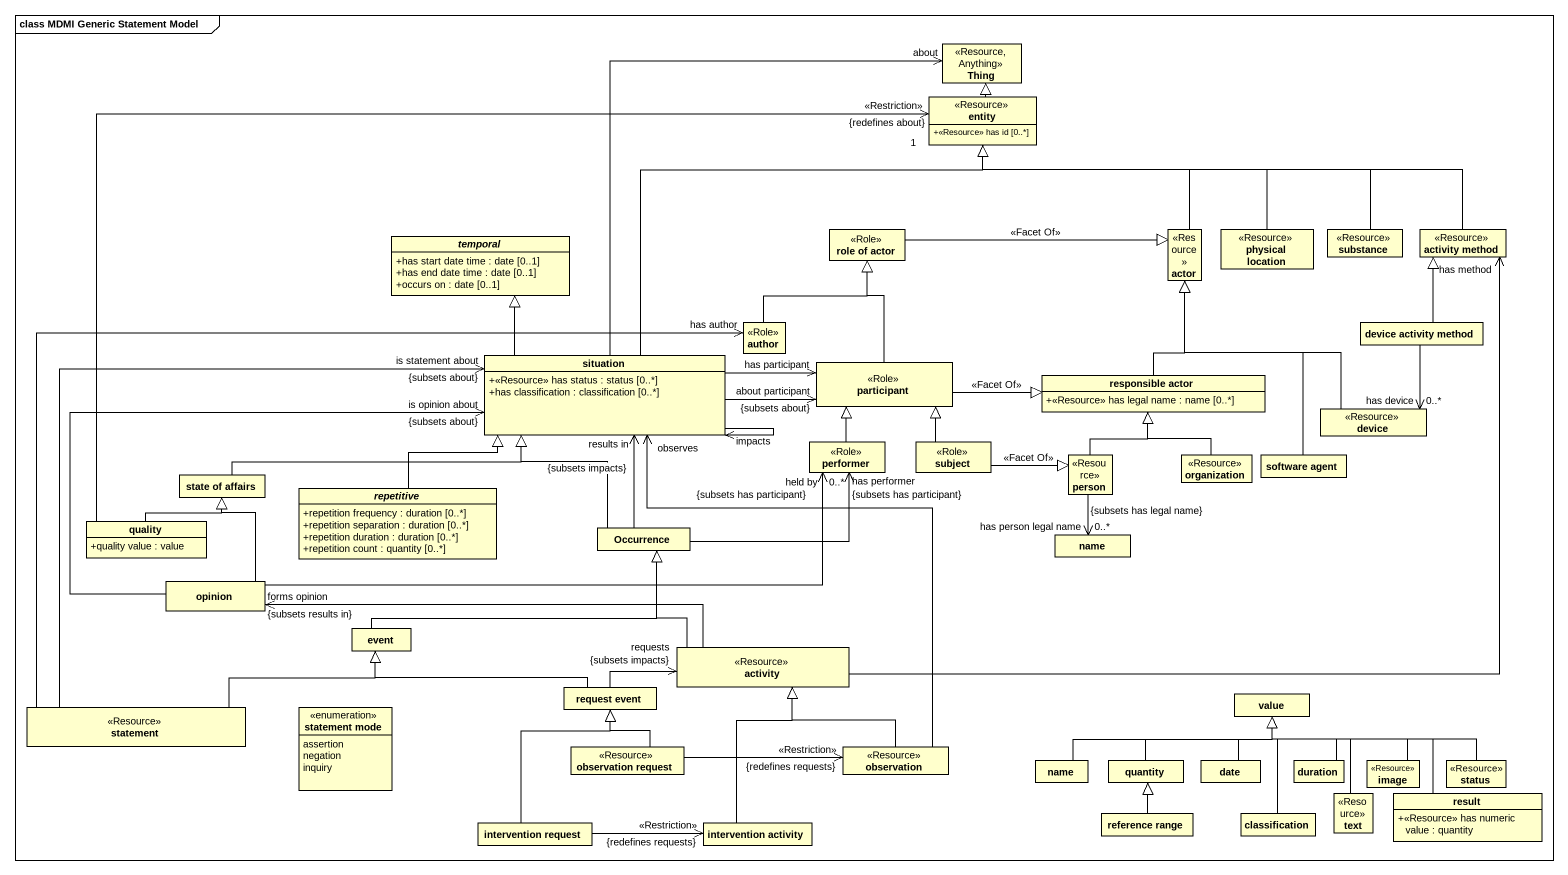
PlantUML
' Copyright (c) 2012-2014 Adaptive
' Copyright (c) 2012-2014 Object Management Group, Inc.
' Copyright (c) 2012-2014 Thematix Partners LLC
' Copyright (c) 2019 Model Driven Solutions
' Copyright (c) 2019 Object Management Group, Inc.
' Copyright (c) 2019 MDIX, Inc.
@startuml
mainframe class MDMI Generic Statement Model
hide circle
hide empty members
skinparam classAttributeIconSize 0
class Thing <<Resource, Anything>>
class "entity" as entity_ <<Resource>> {
  +<<Resource>> has id [0..*]
}
abstract class temporal {
  +has start date time : date [0..1]
  +has end date time : date [0..1]
  +occurs on : date [0..1]
}
class "role of actor" as role_of_actor <<Role>> #FFFFCC
class "actor" as actor_ <<Resource>>
class "physical location" as physical_location <<Resource>> #FFFFCC
class substance <<Resource>> #FFFFCC
class "activity method" as activity_method <<Resource>>
class author <<Role>> #FFFFCC
class "device activity method" as device_activity_method
class situation {
  +<<Resource>> has status : status [0..*]
  +has classification : classification [0..*]
}
class "participant" as participant_ <<Role>> #FFFFCC
class "responsible actor" as responsible_actor {
  +<<Resource>> has legal name : name [0..*]
}
class device <<Resource>>
class performer <<Role>> #FFFFCC
class subject <<Role>> #FFFFCC
class "person" as person_ <<Resource>>
class organization <<Resource>>
class "software agent" as software_agent
class "state of affairs" as state_of_affairs
abstract class repetitive {
  +repetition frequency : duration [0..*]
  +repetition separation : duration [0..*]
  +repetition duration : duration [0..*]
  +repetition count : quantity [0..*]
}
class quality {
  +quality value : value
}
class Occurrence
class name
class opinion
class event
class activity <<Resource>>
class statement <<Resource>>
enum "statement mode" as statement_mode {
  assertion
  negation
  inquiry
}
class "request event" as request_event
class value
class "observation request" as observation_request <<Resource>>
class observation <<Resource>>
class "name" as name_2
class quantity
class date
class duration
class image <<Resource>>
class status <<Resource>>
class text <<Resource>>
class result {
  +<<Resource>> has numeric value : quantity
}
class "intervention request" as intervention_request
class "intervention activity" as intervention_activity
class "reference range" as reference_range
class classification
entity_ -up-|> Thing
role_of_actor -right-|> actor_ : <<Facet Of>>
actor_ -up-|> entity_
physical_location -left-|> entity_
substance -left-|> entity_
activity_method -left-|> entity_
author -up-|> role_of_actor
device_activity_method -up-|> activity_method
device_activity_method --> "has device\n0..*" device
situation -up-> "about" Thing
situation -up-|> entity_
situation -up-|> temporal
situation --> "impacts" situation
situation -right-> "has participant" participant_
situation -right-> "about participant\n{subsets about}" participant_
participant_ -up-|> role_of_actor
participant_ -right-|> responsible_actor : <<Facet Of>>
responsible_actor -up-|> actor_
device -up-|> actor_
performer -up-|> participant_
subject -up-|> participant_
subject -right-|> person_ : <<Facet Of>>
person_ -up-|> responsible_actor
organization -up-|> responsible_actor
software_agent -up-|> actor_
state_of_affairs -right-|> situation
repetitive -up-|> situation
quality -right-> "<<Restriction>>\n{redefines about}\n1" entity_
quality -up-|> state_of_affairs
Occurrence -up-|> situation
Occurrence -up-> "results in\n{subsets impacts}" situation
Occurrence -right-> "has performer\n{subsets has participant}" performer
name "has person legal name\n0..*\n{subsets has legal name}" <-up- person_
opinion -right-> "is opinion about\n{subsets about}" situation
opinion -right-> "held by\n0..*\n{subsets has participant}" performer
opinion -up-|> state_of_affairs
event -right-|> Occurrence
activity -up-> "has method" activity_method
activity -up-|> Occurrence
activity -left-> "forms opinion\n{subsets results in}" opinion
statement -up-> "has author" author
statement -up-> "is statement about\n{subsets about}" situation
statement -right-|> event
request_event -left-|> event
request_event -right-> "requests\n{subsets impacts}" activity
observation_request -up-|> request_event
observation_request -right-> "<<Restriction>>\n{redefines requests}" observation
observation -up-> "observes" situation
observation -up-|> activity
name_2 -right-|> value
quantity -right-|> value
date -up-|> value
duration -up-|> value
image -left-|> value
status -left-|> value
text -up-|> value
result -left-|> value
intervention_request -up-|> request_event
intervention_request -right-> "<<Restriction>>\n{redefines requests}" intervention_activity
intervention_activity -up-|> activity
reference_range -up-|> quantity
classification -up-|> value
@enduml
